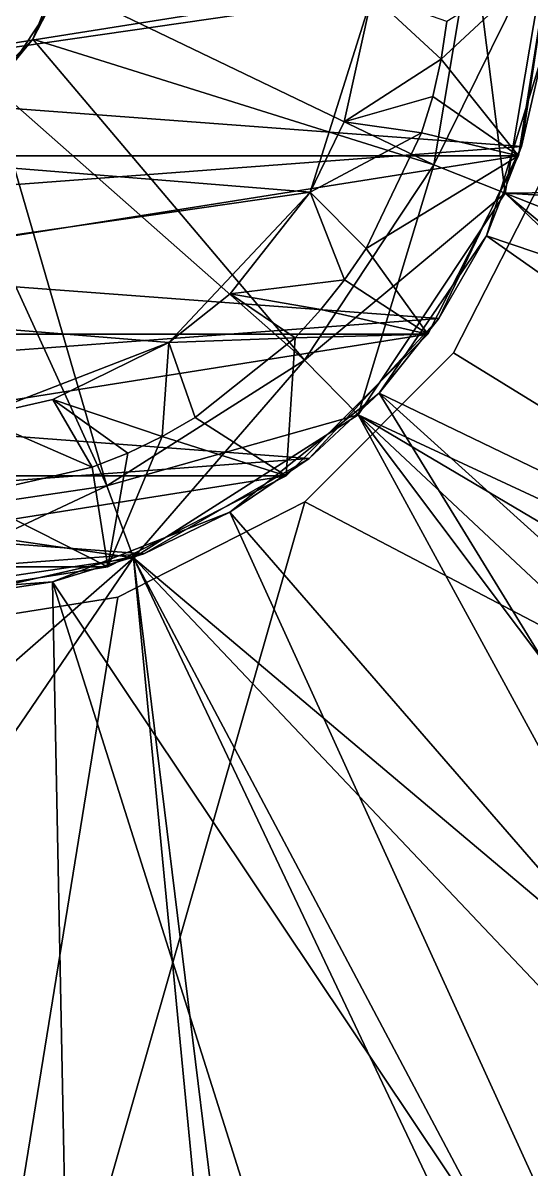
# Model space of a CAD drawing. Header units: metres. Extents: x -15 to 23.6, y -15 to 18.9.
# Drawn here: x 0.88 to 4.85, y -9.46 to -0.51 of the extents above; entities that cross this region are included whole.
import ezdxf

# ---------------------------------------------------------------- set-up
doc = ezdxf.new("R2010")
doc.units = ezdxf.units.M

msp = doc.modelspace()

# ---------------------------------------------------------------- linework, layer by layer
at = {"layer": 'MABUCHIRS_385withencoder', "color": 251}
for points in [[(0.805281, -0.820989, 48.2), (1.06959, -0.422473, 48.2), (-1.06959, 0.422473, 48.2)], [(0.805281, -0.820989, -13.8), (-1.13405, 0.190861, -13.8), (1.06959, -0.422473, -13.8)], [(4.09233, -1.61642, 40.4), (4.39599, 0.187829, 40.4), (1.13405, -0.190861, 40.4)], [(4.39599, 0.187829, -2.6), (4.09233, -1.61642, -2.6), (1.13405, -0.190861, -2.6)], [(4.99544, 0.213443, 39.8), (4.39599, 0.187829, 40.4), (4.09233, -1.61642, 40.4)], [(4.65038, -1.83684, 39.8), (4.99544, 0.213443, 39.8), (4.09233, -1.61642, 40.4)], [(4.39599, 0.187829, -2.6), (4.65038, -1.83684, -2), (4.09233, -1.61642, -2.6)], [(4.39599, 0.187829, -2.6), (4.99544, 0.213443, -2), (4.65038, -1.83684, -2)], [(12.6428, -2.29836, 37.8), (4.99544, 0.213443, 37.8), (4.65038, -1.83684, 37.8)], [(4.65038, -1.83684, 39.8), (4.65038, -1.83684, 37.8), (4.99544, 0.213443, 37.8)], [(4.99544, 0.213443, 39.8), (4.65038, -1.83684, 39.8), (4.99544, 0.213443, 37.8)], [(4.99544, 0.213443), (13.7422, -1.72469), (4.65038, -1.83684)], [(4.99544, 0.213443, -2), (4.99544, 0.213443), (4.65038, -1.83684)], [(4.65038, -1.83684, -2), (4.99544, 0.213443, -2), (4.65038, -1.83684)], [(4.09233, -1.61642, 40.4), (1.13405, -0.190861, 40.4), (0.958377, -0.635621, 40.4)], [(1.13405, -0.190861, -2.6), (0.958377, -0.635621, -2.6), (1.06959, -0.422473, -13.8)], [(4.09233, -1.61642, -2.6), (0.958377, -0.635621, -2.6), (1.13405, -0.190861, -2.6)], [(1.06959, -0.422473, 48.2), (0.958377, -0.635621, 40.4), (1.13405, -0.190861, 40.4)], [(0.958377, -0.635621, -2.6), (0.805281, -0.820989, -13.8), (1.06959, -0.422473, -13.8)], [(1.06959, -0.422473, 48.2), (0.805281, -0.820989, 48.2), (0.958377, -0.635621, 40.4)], [(3.08108, -3.14117, 40.4), (0.958377, -0.635621, 40.4), (0.616991, -0.970475, 40.4)], [(0.958377, -0.635621, -2.6), (0.616991, -0.970475, -2.6), (0.805281, -0.820989, -13.8)], [(3.08108, -3.14117, -2.6), (0.616991, -0.970475, -2.6), (0.958377, -0.635621, -2.6)], [(0.805281, -0.820989, 48.2), (0.616991, -0.970475, 40.4), (0.958377, -0.635621, 40.4)], [(3.08108, -3.14117, 40.4), (4.09233, -1.61642, 40.4), (0.958377, -0.635621, 40.4)], [(4.09233, -1.61642, -2.6), (3.08108, -3.14117, -2.6), (0.958377, -0.635621, -2.6)], [(1.53707, -4.12279, 40.4), (0.616991, -0.970475, 40.4), (0.168921, -1.13753, 40.4)], [(1.53707, -4.12279, -2.6), (0.168921, -1.13753, -2.6), (0.616991, -0.970475, -2.6)], [(1.53707, -4.12279, 40.4), (3.08108, -3.14117, 40.4), (0.616991, -0.970475, 40.4)], [(3.08108, -3.14117, -2.6), (1.53707, -4.12279, -2.6), (0.616991, -0.970475, -2.6)], [(-0.272706, -4.39154, 40.4), (1.53707, -4.12279, 40.4), (0.168921, -1.13753, 40.4)], [(1.53707, -4.12279, -2.6), (-0.272706, -4.39154, -2.6), (0.168921, -1.13753, -2.6)], [(3.08108, -3.14117, 40.4), (4.65038, -1.83684, 39.8), (4.09233, -1.61642, 40.4)], [(3.50122, -3.56952, -2), (3.08108, -3.14117, -2.6), (4.09233, -1.61642, -2.6)], [(4.65038, -1.83684, -2), (3.50122, -3.56952, -2), (4.09233, -1.61642, -2.6)], [(12.8815, -5.08805), (4.65038, -1.83684), (13.7422, -1.72469)], [(3.08108, -3.14117, 40.4), (3.50122, -3.56952, 39.8), (4.65038, -1.83684, 39.8)], [(4.65038, -1.83684, 37.8), (3.50122, -3.56952, 37.8), (10.8009, -6.96159, 37.8)], [(3.50122, -3.56952, 39.8), (3.50122, -3.56952, 37.8), (4.65038, -1.83684, 37.8)], [(4.65038, -1.83684, 39.8), (3.50122, -3.56952, 39.8), (4.65038, -1.83684, 37.8)], [(11.2115, -8.13171), (3.50122, -3.56952), (4.65038, -1.83684)], [(4.65038, -1.83684, -2), (4.65038, -1.83684), (3.50122, -3.56952)], [(3.50122, -3.56952, -2), (4.65038, -1.83684, -2), (3.50122, -3.56952)], [(11.9515, -4.72068, 37.8), (4.65038, -1.83684, 37.8), (10.8009, -6.96159, 37.8)], [(11.9515, -4.72068, 37.8), (12.6428, -2.29836, 37.8), (4.65038, -1.83684, 37.8)], [(12.8815, -5.08805), (11.2115, -8.13171), (4.65038, -1.83684)], [(3.08108, -3.14117, 40.4), (1.53707, -4.12279, 40.4), (3.50122, -3.56952, 39.8)], [(1.74667, -4.68499, -2), (1.53707, -4.12279, -2.6), (3.08108, -3.14117, -2.6)], [(3.50122, -3.56952, -2), (1.74667, -4.68499, -2), (3.08108, -3.14117, -2.6)], [(3.50122, -3.56952, 39.8), (1.53707, -4.12279, 40.4), (1.74667, -4.68499, 39.8)], [(7.31462, -10.565, 37.8), (3.50122, -3.56952, 37.8), (1.74667, -4.68499, 37.8)], [(1.74667, -4.68499, 39.8), (1.74667, -4.68499, 37.8), (3.50122, -3.56952, 37.8)], [(3.50122, -3.56952, 39.8), (1.74667, -4.68499, 39.8), (3.50122, -3.56952, 37.8)], [(1.74667, -4.68499), (3.50122, -3.56952), (8.837, -10.6644)], [(3.50122, -3.56952, -2), (3.50122, -3.56952), (1.74667, -4.68499)], [(1.74667, -4.68499, -2), (3.50122, -3.56952, -2), (1.74667, -4.68499)], [(10.8009, -6.96159, 37.8), (3.50122, -3.56952, 37.8), (9.2352, -8.93497, 37.8)], [(9.2352, -8.93497, 37.8), (3.50122, -3.56952, 37.8), (7.31462, -10.565, 37.8)], [(8.837, -10.6644), (3.50122, -3.56952), (11.2115, -8.13171)], [(-0.309893, -4.99039, -2), (-0.272706, -4.39154, -2.6), (1.53707, -4.12279, -2.6)], [(1.74667, -4.68499, -2), (-0.309893, -4.99039, -2), (1.53707, -4.12279, -2.6)], [(1.74667, -4.68499, 39.8), (1.53707, -4.12279, 40.4), (-0.272706, -4.39154, 40.4)], [(-0.309893, -4.99039, 39.8), (1.74667, -4.68499, 39.8), (-0.272706, -4.39154, 40.4)], [(2.6063, -13.6026), (-2.51991, -10.9392), (1.74667, -4.68499)], [(1.74667, -4.68499), (-2.51991, -10.9392), (-0.309893, -4.99039)], [(-1.65697, -7.65636, 37.8), (1.74667, -4.68499, 37.8), (-0.309893, -4.99039, 37.8)], [(-1.65697, -7.65636, 37.8), (2.71478, -12.56, 37.8), (1.74667, -4.68499, 37.8)], [(-0.309893, -4.99039, 39.8), (-0.309893, -4.99039, 37.8), (1.74667, -4.68499, 37.8)], [(1.74667, -4.68499, 39.8), (-0.309893, -4.99039, 39.8), (1.74667, -4.68499, 37.8)], [(1.74667, -4.68499, -2), (1.74667, -4.68499), (-0.309893, -4.99039)], [(-0.309893, -4.99039, -2), (1.74667, -4.68499, -2), (-0.309893, -4.99039)], [(5.11294, -11.789, 37.8), (1.74667, -4.68499, 37.8), (2.71478, -12.56, 37.8)], [(5.11294, -11.789, 37.8), (7.31462, -10.565, 37.8), (1.74667, -4.68499, 37.8)], [(5.90724, -12.5271), (1.74667, -4.68499), (8.837, -10.6644)], [(5.90724, -12.5271), (2.6063, -13.6026), (1.74667, -4.68499)], [(-1.65697, -7.65636, 37.8), (-1.85556, -8.15913, 37.8), (2.71478, -12.56, 37.8)], [(2.71478, -12.56, 37.8), (-1.85556, -8.15913, 37.8), (0.212292, -12.8482, 37.8)]]:
    msp.add_3dface(points, dxfattribs=at)
at = {"layer": 'MABUCHIRS_385withencoder', "color": 252}
for points in [[(-3.6102, 0.291825, 48.12), (-3.3793, -1.30348, 48.12), (3.6102, -0.291863, 48.12)], [(5, 0, 41.48), (-4.75528, -1.54508, 41.48), (-5, 0, 41.48)], [(4.75528, -1.54508, 41.48), (-4.75528, -1.54508, 41.48), (5, 0, 41.48)], [(4.19563, -0.497299, 41.98), (4.15018, -0.791595, 41.98), (5, 0, 41.98)], [(5, 0, 41.98), (4.15018, -0.791595, 41.98), (4.75528, -1.54508, 41.98)], [(4.75528, -1.54508, 41.98), (5, 0, 41.48), (5, 0, 41.98)], [(4.75528, -1.54508, 41.98), (4.75528, -1.54508, 41.48), (5, 0, 41.48)], [(3.12604, -1.82936, 48.12), (3.6102, -0.291863, 48.12), (-3.3793, -1.30348, 48.12)], [(3.6102, -0.291863, 48.12), (3.12604, -1.82936, 48.12), (3.39112, -1.27894, 48.12)], [(4.15018, -0.791595, 48.12), (3.6102, -0.291863, 48.12), (3.39112, -1.27894, 48.12)], [(4.15018, -0.791595, 48.12), (4.19563, -0.497299, 48.12), (3.6102, -0.291863, 48.12)], [(4.19563, -0.497299, 41.98), (4.19563, -0.497299, 48.12), (4.15018, -0.791595, 41.98)], [(4.15018, -0.791595, 41.98), (4.19563, -0.497299, 48.12), (4.15018, -0.791595, 48.12)], [(4.15018, -0.791595, 48.12), (3.39112, -1.27894, 48.12), (4.08411, -1.08196, 48.12)], [(4.75528, -1.54508, 41.98), (4.15018, -0.791595, 41.98), (4.08411, -1.08196, 41.98)], [(4.08411, -1.08196, 41.98), (4.15018, -0.791595, 48.12), (4.08411, -1.08196, 48.12)], [(4.08411, -1.08196, 41.98), (4.15018, -0.791595, 41.98), (4.15018, -0.791595, 48.12)], [(3.39112, -1.27894, 48.12), (3.99776, -1.36695, 48.12), (4.08411, -1.08196, 48.12)], [(3.99776, -1.36695, 41.98), (4.75528, -1.54508, 41.98), (4.08411, -1.08196, 41.98)], [(3.99776, -1.36695, 41.98), (4.08411, -1.08196, 48.12), (3.99776, -1.36695, 48.12)], [(3.99776, -1.36695, 41.98), (4.08411, -1.08196, 41.98), (4.08411, -1.08196, 48.12)], [(-3.3793, -1.30348, 48.12), (-2.47909, -2.64061, 48.12), (3.12604, -1.82936, 48.12)], [(3.99776, -1.36695, 41.98), (3.39112, -1.27894, 41.98), (3.12604, -1.82936, 41.98)], [(3.39112, -1.27894, 48.12), (3.12604, -1.82936, 48.12), (3.39112, -1.27894, 41.98)], [(3.39112, -1.27894, 41.98), (3.12604, -1.82936, 48.12), (3.12604, -1.82936, 41.98)], [(3.99776, -1.36695, 48.12), (3.39112, -1.27894, 48.12), (3.99776, -1.36695, 41.98)], [(3.99776, -1.36695, 41.98), (3.39112, -1.27894, 48.12), (3.39112, -1.27894, 41.98)], [(3.99776, -1.36695, 41.98), (3.12604, -1.82936, 41.98), (3.56437, -2.26846, 41.98)], [(3.99776, -1.36695, 41.98), (3.56437, -2.26846, 41.98), (4.75528, -1.54508, 41.98)], [(4.75528, -1.54508, 41.48), (-4.04508, -2.93893, 41.48), (-4.75528, -1.54508, 41.48)], [(4.04508, -2.93893, 41.48), (-4.04508, -2.93893, 41.48), (4.75528, -1.54508, 41.48)], [(4.75528, -1.54508, 41.98), (3.56437, -2.26846, 41.98), (4.04508, -2.93893, 41.98)], [(4.75528, -1.54508, 41.98), (4.04508, -2.93893, 41.98), (4.75528, -1.54508, 41.48)], [(4.75528, -1.54508, 41.48), (4.04508, -2.93893, 41.98), (4.04508, -2.93893, 41.48)], [(2.02274, -3.00453, 48.12), (3.12604, -1.82936, 48.12), (-2.47909, -2.64061, 48.12)], [(2.50038, -2.62363, 48.12), (3.12604, -1.82936, 48.12), (2.02274, -3.00453, 48.12)], [(3.39573, -2.51389, 48.12), (3.12604, -1.82936, 48.12), (2.50038, -2.62363, 48.12)], [(3.56437, -2.26846, 48.12), (3.12604, -1.82936, 48.12), (3.39573, -2.51389, 48.12)], [(3.56437, -2.26846, 41.98), (3.12604, -1.82936, 41.98), (3.56437, -2.26846, 48.12)], [(3.56437, -2.26846, 48.12), (3.12604, -1.82936, 41.98), (3.12604, -1.82936, 48.12)], [(4.04508, -2.93893, 41.98), (3.56437, -2.26846, 41.98), (3.39573, -2.51389, 41.98)], [(3.56437, -2.26846, 41.98), (3.56437, -2.26846, 48.12), (3.39573, -2.51389, 41.98)], [(3.39573, -2.51389, 41.98), (3.56437, -2.26846, 48.12), (3.39573, -2.51389, 48.12)], [(3.21022, -2.74684, 48.12), (3.39573, -2.51389, 48.12), (2.50038, -2.62363, 48.12)], [(3.21022, -2.74684, 41.98), (4.04508, -2.93893, 41.98), (3.39573, -2.51389, 41.98)], [(3.21022, -2.74684, 41.98), (3.39573, -2.51389, 48.12), (3.21022, -2.74684, 48.12)], [(3.21022, -2.74684, 41.98), (3.39573, -2.51389, 41.98), (3.39573, -2.51389, 48.12)], [(0.518815, -3.58462, 48.12), (2.02274, -3.00453, 48.12), (-2.47909, -2.64061, 48.12)], [(2.50038, -2.62363, 41.98), (2.02274, -3.00453, 41.98), (3.00876, -2.96614, 41.98)], [(2.50038, -2.62363, 48.12), (2.02274, -3.00453, 48.12), (2.50038, -2.62363, 41.98)], [(2.50038, -2.62363, 41.98), (2.02274, -3.00453, 48.12), (2.02274, -3.00453, 41.98)], [(3.00876, -2.96614, 48.12), (3.21022, -2.74684, 48.12), (2.50038, -2.62363, 48.12)], [(3.00876, -2.96614, 48.12), (2.50038, -2.62363, 48.12), (3.00876, -2.96614, 41.98)], [(3.00876, -2.96614, 41.98), (2.50038, -2.62363, 48.12), (2.50038, -2.62363, 41.98)], [(3.21022, -2.74684, 41.98), (3.00876, -2.96614, 41.98), (4.04508, -2.93893, 41.98)], [(3.00876, -2.96614, 41.98), (3.21022, -2.74684, 48.12), (3.00876, -2.96614, 48.12)], [(3.00876, -2.96614, 41.98), (3.21022, -2.74684, 41.98), (3.21022, -2.74684, 48.12)], [(-2.93893, -4.04508, 41.48), (-4.04508, -2.93893, 41.48), (4.04508, -2.93893, 41.48)], [(2.93893, -4.04508, 41.48), (-2.93893, -4.04508, 41.48), (4.04508, -2.93893, 41.48)], [(4.04508, -2.93893, 41.48), (4.04508, -2.93893, 41.98), (2.93893, -4.04508, 41.98)], [(2.93893, -4.04508, 41.48), (4.04508, -2.93893, 41.48), (2.93893, -4.04508, 41.98)], [(4.04508, -2.93893, 41.98), (3.00876, -2.96614, 41.98), (2.93893, -4.04508, 41.98)], [(2.02274, -3.00453, 48.12), (0.518815, -3.58462, 48.12), (1.11442, -3.44868, 48.12)], [(1.96871, -3.73829, 48.12), (2.02274, -3.00453, 48.12), (1.11442, -3.44868, 48.12)], [(1.96871, -3.73829, 48.12), (2.22714, -3.59033, 48.12), (2.02274, -3.00453, 48.12)], [(3.00876, -2.96614, 41.98), (2.02274, -3.00453, 41.98), (2.22714, -3.59033, 41.98)], [(2.22714, -3.59033, 41.98), (2.02274, -3.00453, 41.98), (2.22714, -3.59033, 48.12)], [(2.22714, -3.59033, 48.12), (2.02274, -3.00453, 41.98), (2.02274, -3.00453, 48.12)], [(2.93893, -4.04508, 41.98), (3.00876, -2.96614, 41.98), (2.22714, -3.59033, 41.98)], [(1.42385, -3.97785, 41.98), (1.11442, -3.44868, 41.98), (0.518815, -3.58462, 41.98)], [(1.11442, -3.44868, 48.12), (0.518815, -3.58462, 48.12), (1.11442, -3.44868, 41.98)], [(1.11442, -3.44868, 41.98), (0.518815, -3.58462, 48.12), (0.518815, -3.58462, 41.98)], [(1.96871, -3.73829, 48.12), (1.11442, -3.44868, 48.12), (1.70051, -3.86767, 48.12)], [(1.11442, -3.44868, 48.12), (1.42385, -3.97785, 48.12), (1.70051, -3.86767, 48.12)], [(1.42385, -3.97785, 48.12), (1.11442, -3.44868, 48.12), (1.42385, -3.97785, 41.98)], [(1.42385, -3.97785, 41.98), (1.11442, -3.44868, 48.12), (1.11442, -3.44868, 41.98)], [(0.448804, -4.2011, 41.98), (1.42385, -3.97785, 41.98), (0.518815, -3.58462, 41.98)], [(1.96871, -3.73829, 41.98), (2.93893, -4.04508, 41.98), (2.22714, -3.59033, 41.98)], [(2.22714, -3.59033, 41.98), (2.22714, -3.59033, 48.12), (1.96871, -3.73829, 41.98)], [(1.96871, -3.73829, 41.98), (2.22714, -3.59033, 48.12), (1.96871, -3.73829, 48.12)], [(1.96871, -3.73829, 41.98), (1.54508, -4.75528, 41.98), (2.93893, -4.04508, 41.98)], [(1.96871, -3.73829, 41.98), (1.70051, -3.86767, 41.98), (1.54508, -4.75528, 41.98)], [(1.70051, -3.86767, 41.98), (1.96871, -3.73829, 48.12), (1.70051, -3.86767, 48.12)], [(1.70051, -3.86767, 41.98), (1.96871, -3.73829, 41.98), (1.96871, -3.73829, 48.12)], [(1.54508, -4.75528, 41.98), (1.70051, -3.86767, 41.98), (1.42385, -3.97785, 41.98)], [(1.42385, -3.97785, 41.98), (1.70051, -3.86767, 48.12), (1.42385, -3.97785, 48.12)], [(1.42385, -3.97785, 41.98), (1.70051, -3.86767, 41.98), (1.70051, -3.86767, 48.12)], [(0.448804, -4.2011, 41.98), (1.54508, -4.75528, 41.98), (1.42385, -3.97785, 41.98)], [(2.93893, -4.04508, 41.48), (-1.54508, -4.75528, 41.48), (-2.93893, -4.04508, 41.48)], [(1.54508, -4.75528, 41.48), (-1.54508, -4.75528, 41.48), (2.93893, -4.04508, 41.48)], [(2.93893, -4.04508, 41.48), (2.93893, -4.04508, 41.98), (1.54508, -4.75528, 41.98)], [(1.54508, -4.75528, 41.48), (2.93893, -4.04508, 41.48), (1.54508, -4.75528, 41.98)], [(0.448804, -4.2011, 41.98), (0, -5, 41.98), (1.54508, -4.75528, 41.98)], [(1.54508, -4.75528, 41.48), (0, -5, 41.48), (-1.54508, -4.75528, 41.48)], [(1.54508, -4.75528, 41.48), (1.54508, -4.75528, 41.98), (0, -5, 41.98)], [(0, -5, 41.48), (1.54508, -4.75528, 41.48), (0, -5, 41.98)]]:
    msp.add_3dface(points, dxfattribs=at)
at = {"layer": 'MABUCHIRS_385withencoder', "color": 250}
for points in [[(5, 0, -9.85), (-4.94415, -0.745211, -9.85), (-5, 0, -9.85)], [(-4.94415, -0.745211, -7.35), (5, 0, -7.35), (-5, 0, -7.35)], [(-4.94415, -0.745211, -9.85), (5, 0, -9.85), (4.77786, -1.47378, -9.85)], [(-4.94415, -0.745211, -7.35), (4.77786, -1.47378, -7.35), (5, 0, -7.35)], [(5, 0, -7.35), (4.77786, -1.47378, -7.35), (4.94415, -0.745211, -8.5)], [(4.77786, -1.47378, -9.85), (5, 0, -9.85), (4.94415, -0.745211, -8.7)], [(4.77786, -1.47378, -9.85), (-4.50484, -2.16942, -9.85), (-4.94415, -0.745211, -9.85)], [(-4.94415, -0.745211, -7.35), (-4.50484, -2.16942, -7.35), (4.77786, -1.47378, -7.35)], [(4.77786, -1.47378, -7.35), (4.50484, -2.16942, -8.5), (4.94415, -0.745211, -8.5)], [(4.94415, -0.745211, -8.7), (13.0546, -5.05738, -8.7), (4.50484, -2.16942, -8.7)], [(4.50484, -2.16942, -8.5), (13.0546, -5.05738, -8.5), (4.94415, -0.745211, -8.5)], [(4.77786, -1.47378, -9.85), (4.94415, -0.745211, -8.7), (4.50484, -2.16942, -8.7)], [(4.77786, -1.47378, -9.85), (4.13119, -2.8166, -9.85), (-4.50484, -2.16942, -9.85)], [(4.77786, -1.47378, -7.35), (-4.50484, -2.16942, -7.35), (4.13119, -2.8166, -7.35)], [(4.77786, -1.47378, -7.35), (4.13119, -2.8166, -7.35), (4.50484, -2.16942, -8.5)], [(4.13119, -2.8166, -9.85), (4.77786, -1.47378, -9.85), (4.50484, -2.16942, -8.7)], [(4.13119, -2.8166, -9.85), (-3.66526, -3.40086, -9.85), (-4.50484, -2.16942, -9.85)], [(4.13119, -2.8166, -7.35), (-4.50484, -2.16942, -7.35), (-3.66526, -3.40086, -7.35)], [(4.13119, -2.8166, -7.35), (3.66526, -3.40086, -8.5), (4.50484, -2.16942, -8.5)], [(3.66526, -3.40086, -8.7), (4.50484, -2.16942, -8.7), (11.903, -7.37005, -8.7)], [(11.903, -7.37005, -8.5), (4.50484, -2.16942, -8.5), (3.66526, -3.40086, -8.5)], [(4.13119, -2.8166, -9.85), (4.50484, -2.16942, -8.7), (3.66526, -3.40086, -8.7)], [(4.50484, -2.16942, -8.7), (13.0546, -5.05738, -8.7), (11.903, -7.37005, -8.7)], [(11.903, -7.37005, -8.5), (13.0546, -5.05738, -8.5), (4.50484, -2.16942, -8.5)], [(4.13119, -2.8166, -9.85), (3.11745, -3.90916, -9.85), (-3.66526, -3.40086, -9.85)], [(3.11745, -3.90916, -7.35), (4.13119, -2.8166, -7.35), (-3.66526, -3.40086, -7.35)], [(4.13119, -2.8166, -7.35), (3.11745, -3.90916, -7.35), (3.66526, -3.40086, -8.5)], [(3.11745, -3.90916, -9.85), (4.13119, -2.8166, -9.85), (3.66526, -3.40086, -8.7)], [(3.11745, -3.90916, -9.85), (-2.5, -4.33013, -9.85), (-3.66526, -3.40086, -9.85)], [(3.11745, -3.90916, -7.35), (-3.66526, -3.40086, -7.35), (-2.5, -4.33013, -7.35)], [(3.11745, -3.90916, -7.35), (2.5, -4.33013, -8.5), (3.66526, -3.40086, -8.5)], [(8.43688, -11.1722, -8.7), (2.5, -4.33013, -8.7), (3.66526, -3.40086, -8.7)], [(3.66526, -3.40086, -8.5), (2.5, -4.33013, -8.5), (8.43688, -11.1722, -8.5)], [(3.11745, -3.90916, -9.85), (3.66526, -3.40086, -8.7), (2.5, -4.33013, -8.7)], [(3.66526, -3.40086, -8.7), (11.903, -7.37005, -8.7), (10.3461, -9.43174, -8.7)], [(8.43688, -11.1722, -8.7), (3.66526, -3.40086, -8.7), (10.3461, -9.43174, -8.7)], [(3.66526, -3.40086, -8.5), (8.43688, -11.1722, -8.5), (10.3461, -9.43174, -8.5)], [(11.903, -7.37005, -8.5), (3.66526, -3.40086, -8.5), (10.3461, -9.43174, -8.5)], [(3.11745, -3.90916, -9.85), (1.82671, -4.65437, -9.85), (-2.5, -4.33013, -9.85)], [(1.82671, -4.65437, -7.35), (3.11745, -3.90916, -7.35), (-2.5, -4.33013, -7.35)], [(3.11745, -3.90916, -7.35), (1.82671, -4.65437, -7.35), (2.5, -4.33013, -8.5)], [(1.82671, -4.65437, -9.85), (3.11745, -3.90916, -9.85), (2.5, -4.33013, -8.7)], [(1.82671, -4.65437, -9.85), (-1.1126, -4.87464, -9.85), (-2.5, -4.33013, -9.85)], [(1.82671, -4.65437, -7.35), (-2.5, -4.33013, -7.35), (-1.1126, -4.87464, -7.35)], [(1.82671, -4.65437, -7.35), (1.1126, -4.87464, -8.5), (2.5, -4.33013, -8.5)], [(2.5, -4.33013, -8.7), (6.24034, -12.5323, -8.7), (1.1126, -4.87464, -8.7)], [(2.5, -4.33013, -8.5), (1.1126, -4.87464, -8.5), (6.24034, -12.5323, -8.5)], [(1.82671, -4.65437, -9.85), (2.5, -4.33013, -8.7), (1.1126, -4.87464, -8.7)], [(8.43688, -11.1722, -8.7), (6.24034, -12.5323, -8.7), (2.5, -4.33013, -8.7)], [(2.5, -4.33013, -8.5), (6.24034, -12.5323, -8.5), (8.43688, -11.1722, -8.5)], [(0.37365, -4.98602, -9.85), (-1.1126, -4.87464, -9.85), (1.82671, -4.65437, -9.85)], [(0.37365, -4.98602, -7.35), (1.82671, -4.65437, -7.35), (-1.1126, -4.87464, -7.35)], [(1.82671, -4.65437, -7.35), (0.37365, -4.98602, -7.35), (1.1126, -4.87464, -8.5)], [(0.37365, -4.98602, -9.85), (1.82671, -4.65437, -9.85), (1.1126, -4.87464, -8.7)], [(0.37365, -4.98602, -7.35), (-0.37365, -4.98602, -8.5), (1.1126, -4.87464, -8.5)], [(1.29176, -13.9403, -8.7), (-0.37365, -4.98602, -8.7), (1.1126, -4.87464, -8.7)], [(1.29176, -13.9403, -8.5), (1.1126, -4.87464, -8.5), (-0.37365, -4.98602, -8.5)], [(0.37365, -4.98602, -9.85), (1.1126, -4.87464, -8.7), (-0.37365, -4.98602, -8.7)], [(1.1126, -4.87464, -8.7), (6.24034, -12.5323, -8.7), (3.83128, -13.4656, -8.7)], [(1.29176, -13.9403, -8.7), (1.1126, -4.87464, -8.7), (3.83128, -13.4656, -8.7)], [(1.29176, -13.9403, -8.5), (3.83128, -13.4656, -8.5), (1.1126, -4.87464, -8.5)], [(1.1126, -4.87464, -8.5), (3.83128, -13.4656, -8.5), (6.24034, -12.5323, -8.5)], [(1.29176, -13.9403, -8.7), (-1.29176, -13.9403, -8.7), (-0.37365, -4.98602, -8.7)], [(1.29176, -13.9403, -8.5), (-0.37365, -4.98602, -8.5), (-1.29176, -13.9403, -8.5)]]:
    msp.add_3dface(points, dxfattribs=at)
at = {"layer": 'MABUCHIRS_385withencoder', "color": 74}
for points in [[(23.6, -15, -3.64), (4.24734, -3.08587, -3.64), (4.99305, -1.62234, -3.64)], [(23.6, -15, -2.14), (4.99305, -1.62234, -2.14), (4.24734, -3.08587, -2.14)], [(4.99305, -1.62234, -2.14), (4.99305, -1.62234, -3.64), (4.24734, -3.08587, -3.64)], [(4.24734, -3.08587, -2.14), (4.99305, -1.62234, -2.14), (4.24734, -3.08587, -3.64)], [(3.08587, -4.24734, -3.64), (4.24734, -3.08587, -3.64), (23.6, -15, -3.64)], [(3.08587, -4.24734, -2.14), (23.6, -15, -2.14), (4.24734, -3.08587, -2.14)], [(4.24734, -3.08587, -2.14), (4.24734, -3.08587, -3.64), (3.08587, -4.24734, -3.64)], [(3.08587, -4.24734, -2.14), (4.24734, -3.08587, -2.14), (3.08587, -4.24734, -3.64)], [(3.08587, -4.24734, -3.64), (0, -15, -3.64), (1.62234, -4.99305, -3.64)], [(3.08587, -4.24734, -3.64), (23.6, -15, -3.64), (0, -15, -3.64)], [(3.08587, -4.24734, -2.14), (0, -15, -2.14), (23.6, -15, -2.14)], [(3.08587, -4.24734, -2.14), (1.62234, -4.99305, -2.14), (0, -15, -2.14)], [(3.08587, -4.24734, -2.14), (3.08587, -4.24734, -3.64), (1.62234, -4.99305, -3.64)], [(1.62234, -4.99305, -2.14), (3.08587, -4.24734, -2.14), (1.62234, -4.99305, -3.64)], [(0, -15, -3.64), (0, -5.25, -3.64), (1.62234, -4.99305, -3.64)], [(0, -15, -2.14), (1.62234, -4.99305, -2.14), (0, -5.25, -2.14)], [(1.62234, -4.99305, -2.14), (1.62234, -4.99305, -3.64), (0, -5.25, -3.64)], [(0, -5.25, -2.14), (1.62234, -4.99305, -2.14), (0, -5.25, -3.64)]]:
    msp.add_3dface(points, dxfattribs=at)

doc.saveas('drawing.dxf')
